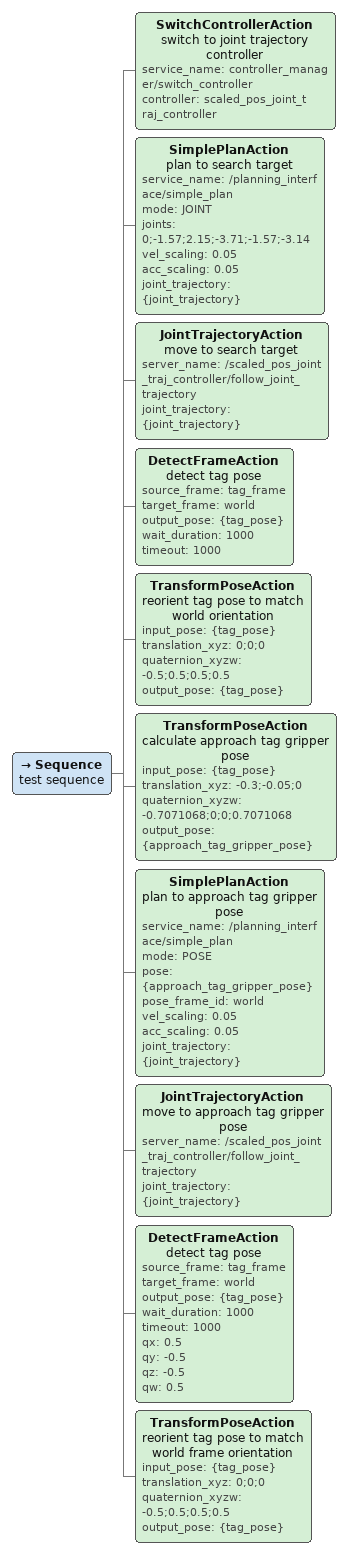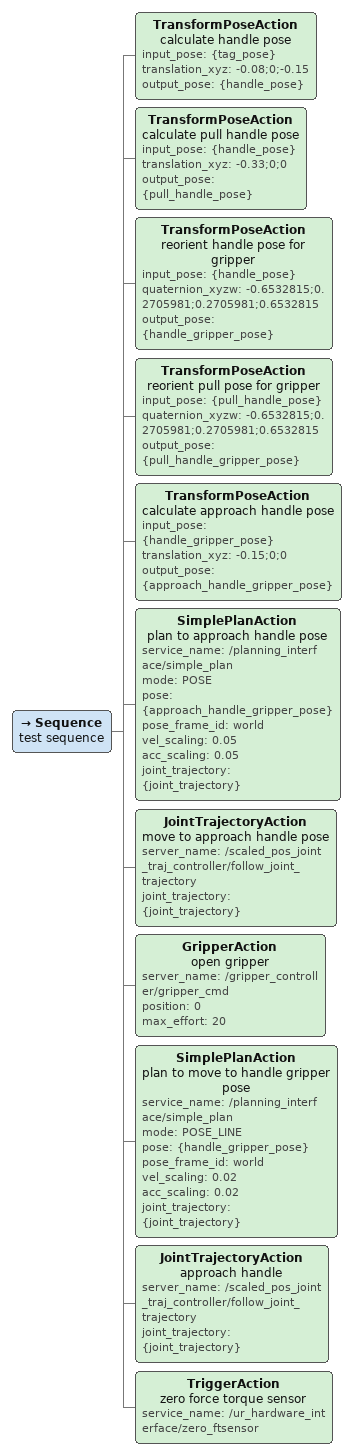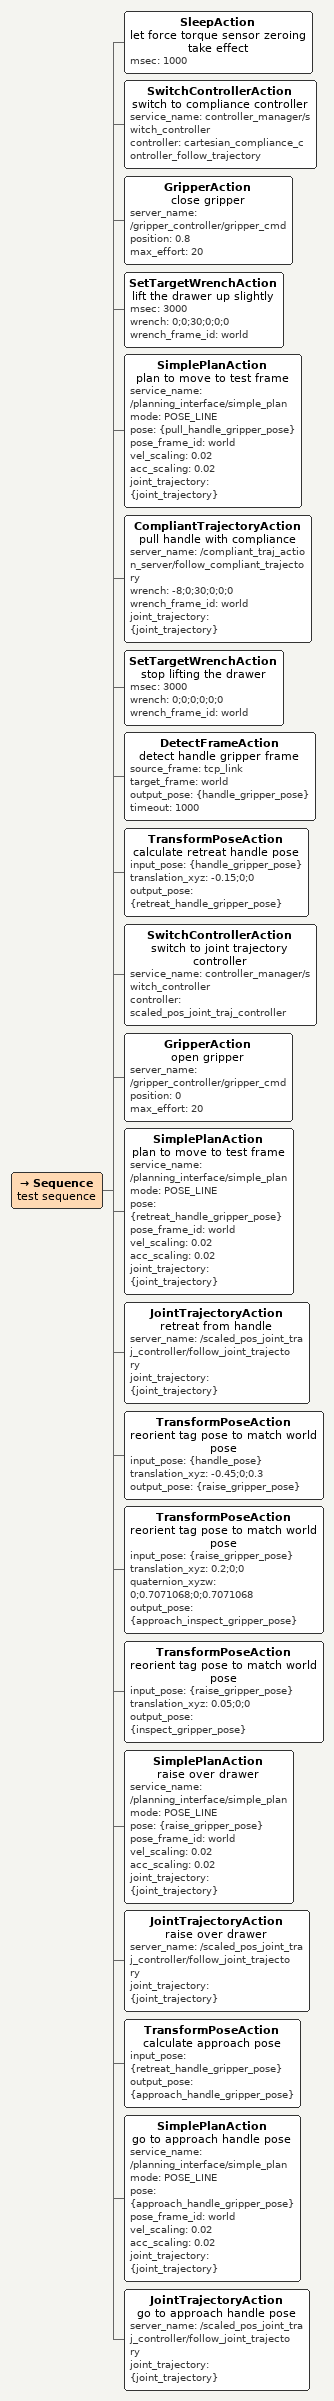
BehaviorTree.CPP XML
<Sequence name="test sequence">
    <!-- switch to joint traj ctrl -->
    <SwitchControllerAction name="switch to joint trajectory controller" service_name="controller_manager/switch_controller" controller="scaled_pos_joint_traj_controller"/>

    <!-- move to search pose -->
    <SimplePlanAction name="plan to search target" service_name="/planning_interface/simple_plan" mode="JOINT" joints="0;-1.57;2.15;-3.71;-1.57;-3.14" vel_scaling="0.05" acc_scaling="0.05" joint_trajectory="{joint_trajectory}"/>
    <JointTrajectoryAction name="move to search target" server_name="/scaled_pos_joint_traj_controller/follow_joint_trajectory" joint_trajectory="{joint_trajectory}"/>

    <!-- detect tag pose -->
    <DetectFrameAction name="detect tag pose" source_frame="tag_frame" target_frame="world" output_pose="{tag_pose}" wait_duration="1000" timeout="1000"/>

    <!-- calculate poses for approaching tag -->
    <TransformPoseAction name="reorient tag pose to match world orientation" input_pose="{tag_pose}" translation_xyz="0;0;0" quaternion_xyzw="-0.5;0.5;0.5;0.5" output_pose="{tag_pose}"/>
    <TransformPoseAction name="calculate approach tag gripper pose" input_pose="{tag_pose}" translation_xyz="-0.3;-0.05;0" quaternion_xyzw="-0.7071068;0;0;0.7071068" output_pose="{approach_tag_gripper_pose}"/>

    <!-- move to approach tag gripper pose -->
    <SimplePlanAction name="plan to approach tag gripper pose" service_name="/planning_interface/simple_plan" mode="POSE" pose="{approach_tag_gripper_pose}" pose_frame_id="world" vel_scaling="0.05" acc_scaling="0.05" joint_trajectory="{joint_trajectory}"/>
    <JointTrajectoryAction name="move to approach tag gripper pose" server_name="/scaled_pos_joint_traj_controller/follow_joint_trajectory" joint_trajectory="{joint_trajectory}"/>

    <!-- detect tag frame again for a more accurate position-->
    <DetectFrameAction name="detect tag pose" source_frame="tag_frame" target_frame="world" output_pose="{tag_pose}" wait_duration="1000" timeout="1000" qx="0.5" qy="-0.5" qz="-0.5" qw="0.5"/>

    <!-- calculate poses for opening drawer-->
    <TransformPoseAction name="reorient tag pose to match world frame orientation" input_pose="{tag_pose}" translation_xyz="0;0;0" quaternion_xyzw="-0.5;0.5;0.5;0.5" output_pose="{tag_pose}"/>

</Sequence>

<Sequence name="test sequence">
    <TransformPoseAction name="calculate handle pose" input_pose="{tag_pose}" translation_xyz="-0.08;0;-0.15" output_pose="{handle_pose}"/>
    <TransformPoseAction name="calculate pull handle pose" input_pose="{handle_pose}" translation_xyz="-0.33;0;0" output_pose="{pull_handle_pose}"/>
    <TransformPoseAction name="reorient handle pose for gripper" input_pose="{handle_pose}" quaternion_xyzw="-0.6532815;0.2705981;0.2705981;0.6532815" output_pose="{handle_gripper_pose}"/>
    <TransformPoseAction name="reorient pull pose for gripper" input_pose="{pull_handle_pose}" quaternion_xyzw="-0.6532815;0.2705981;0.2705981;0.6532815" output_pose="{pull_handle_gripper_pose}"/>
    <TransformPoseAction name="calculate approach handle pose" input_pose="{handle_gripper_pose}" translation_xyz="-0.15;0;0" output_pose="{approach_handle_gripper_pose}"/>

    <!-- move to approach handle pose -->
    <SimplePlanAction name="plan to approach handle pose" service_name="/planning_interface/simple_plan" mode="POSE" pose="{approach_handle_gripper_pose}" pose_frame_id="world" vel_scaling="0.05" acc_scaling="0.05" joint_trajectory="{joint_trajectory}"/>
    <JointTrajectoryAction name="move to approach handle pose" server_name="/scaled_pos_joint_traj_controller/follow_joint_trajectory" joint_trajectory="{joint_trajectory}"/>

    <!-- open gripper -->
    <GripperAction name="open gripper" server_name="/gripper_controller/gripper_cmd" position="0" max_effort="20"/>

    <!-- approach handle -->
    <SimplePlanAction name="plan to move to handle gripper pose" service_name="/planning_interface/simple_plan" mode="POSE_LINE" pose="{handle_gripper_pose}" pose_frame_id="world" vel_scaling="0.02" acc_scaling="0.02" joint_trajectory="{joint_trajectory}"/>
    <JointTrajectoryAction name="approach handle" server_name="/scaled_pos_joint_traj_controller/follow_joint_trajectory" joint_trajectory="{joint_trajectory}"/>

    <!-- zero force torque sensor -->
    <TriggerAction name="zero force torque sensor" service_name="/ur_hardware_interface/zero_ftsensor"/>

</Sequence>

<Sequence name="test sequence">
    <SleepAction name="let force torque sensor zeroing take effect" msec="1000"/>

    <!-- switch to compliance control-->
    <SwitchControllerAction name="switch to compliance controller" service_name="controller_manager/switch_controller" controller="cartesian_compliance_controller_follow_trajectory"/>

    <!-- close gripper -->
    <GripperAction name="close gripper" server_name="/gripper_controller/gripper_cmd" position="0.8" max_effort="20"/>

    <!-- apply upwards wrench for few seconds to lift drawer up -->
    <SetTargetWrenchAction name="lift the drawer up slightly" msec="3000" wrench="0;0;30;0;0;0" wrench_frame_id="world"/>

    <!-- pull drawer open -->
    <SimplePlanAction name="plan to move to test frame" service_name="/planning_interface/simple_plan" mode="POSE_LINE" pose="{pull_handle_gripper_pose}" pose_frame_id="world" vel_scaling="0.02" acc_scaling="0.02" joint_trajectory="{joint_trajectory}"/>
    <CompliantTrajectoryAction name="pull handle with compliance" server_name="/compliant_traj_action_server/follow_compliant_trajectory" wrench="-8;0;30;0;0;0" wrench_frame_id="world" joint_trajectory="{joint_trajectory}"/>

    <!-- stop applying wrench  -->
    <SetTargetWrenchAction name="stop lifting the drawer" msec="3000" wrench="0;0;0;0;0;0" wrench_frame_id="world"/>

    <!-- save current pose -->
    <DetectFrameAction name="detect handle gripper frame" source_frame="tcp_link" target_frame="world" output_pose="{handle_gripper_pose}" timeout="1000"/>
    <TransformPoseAction name="calculate retreat handle pose" input_pose="{handle_gripper_pose}" translation_xyz="-0.15;0;0" output_pose="{retreat_handle_gripper_pose}"/>

    <!-- switch back to joint traj ctrl -->
    <SwitchControllerAction name="switch to joint trajectory controller" service_name="controller_manager/switch_controller" controller="scaled_pos_joint_traj_controller"/>

    <!-- open gripper -->
    <GripperAction name="open gripper" server_name="/gripper_controller/gripper_cmd" position="0" max_effort="20"/>

    <!-- retreat from handle -->
    <SimplePlanAction name="plan to move to test frame" service_name="/planning_interface/simple_plan" mode="POSE_LINE" pose="{retreat_handle_gripper_pose}" pose_frame_id="world" vel_scaling="0.02" acc_scaling="0.02" joint_trajectory="{joint_trajectory}"/>
    <JointTrajectoryAction name="retreat from handle" server_name="/scaled_pos_joint_traj_controller/follow_joint_trajectory" joint_trajectory="{joint_trajectory}"/>

    <!-- calculate poses for inspection -->
    <TransformPoseAction name="reorient tag pose to match world pose" input_pose="{handle_pose}" translation_xyz="-0.45;0;0.3" output_pose="{raise_gripper_pose}"/>
    <TransformPoseAction name="reorient tag pose to match world pose" input_pose="{raise_gripper_pose}" translation_xyz="0.2;0;0" quaternion_xyzw="0;0.7071068;0;0.7071068" output_pose="{approach_inspect_gripper_pose}"/>
    <TransformPoseAction name="reorient tag pose to match world pose" input_pose="{raise_gripper_pose}" translation_xyz="0.05;0;0" output_pose="{inspect_gripper_pose}"/>

    <!-- retreat from handle -->
    <SimplePlanAction name="raise over drawer" service_name="/planning_interface/simple_plan" mode="POSE_LINE" pose="{raise_gripper_pose}" pose_frame_id="world" vel_scaling="0.02" acc_scaling="0.02" joint_trajectory="{joint_trajectory}"/>
    <JointTrajectoryAction name="raise over drawer" server_name="/scaled_pos_joint_traj_controller/follow_joint_trajectory" joint_trajectory="{joint_trajectory}"/>

    <!-- do inspection stuff -->

    <!-- calculate new approach pose-->
    <TransformPoseAction name="calculate approach pose" input_pose="{retreat_handle_gripper_pose}" output_pose="{approach_handle_gripper_pose}"/>
    <SimplePlanAction name="go to approach handle pose" service_name="/planning_interface/simple_plan" mode="POSE_LINE" pose="{approach_handle_gripper_pose}" pose_frame_id="world" vel_scaling="0.02" acc_scaling="0.02" joint_trajectory="{joint_trajectory}"/>
    <JointTrajectoryAction name="go to approach handle pose" server_name="/scaled_pos_joint_traj_controller/follow_joint_trajectory" joint_trajectory="{joint_trajectory}"/>

</Sequence>
